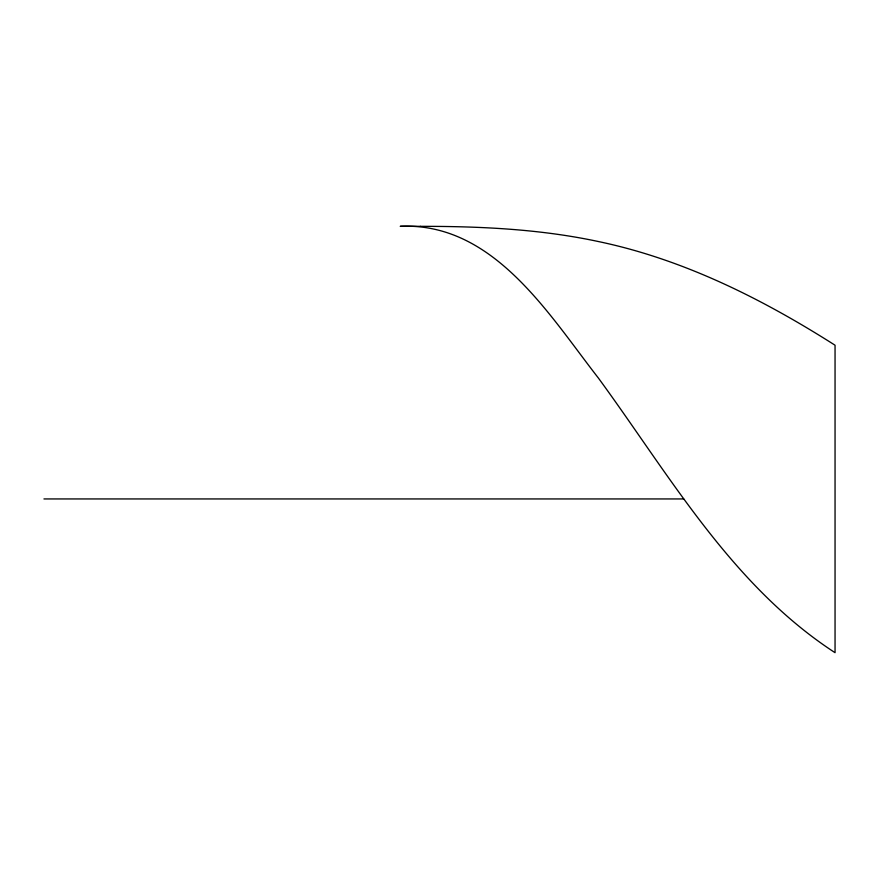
<?xml version="1.0" encoding="UTF-8"?>
<svg xmlns="http://www.w3.org/2000/svg" width="879" height="879" viewBox="0 0 879 879"><rect width="100%" height="100%" fill="white"/><g stroke="black" fill="none" stroke-linecap="round" stroke-linejoin="round"><path stroke-width="1.32" d="M43.95 498.942L683.708 498.942M420.459 226.342L400.231 226.321C493.361 222.101 548.375 313.913 598.39 378.047C669.512 475.275 731.713 585.48 835.05 652.679L835.05 345.216C762.148 298.849 683.488 259.338 598.39 241.538C539.97 229.034 480.044 226.288 420.459 226.342"/></g></svg>
